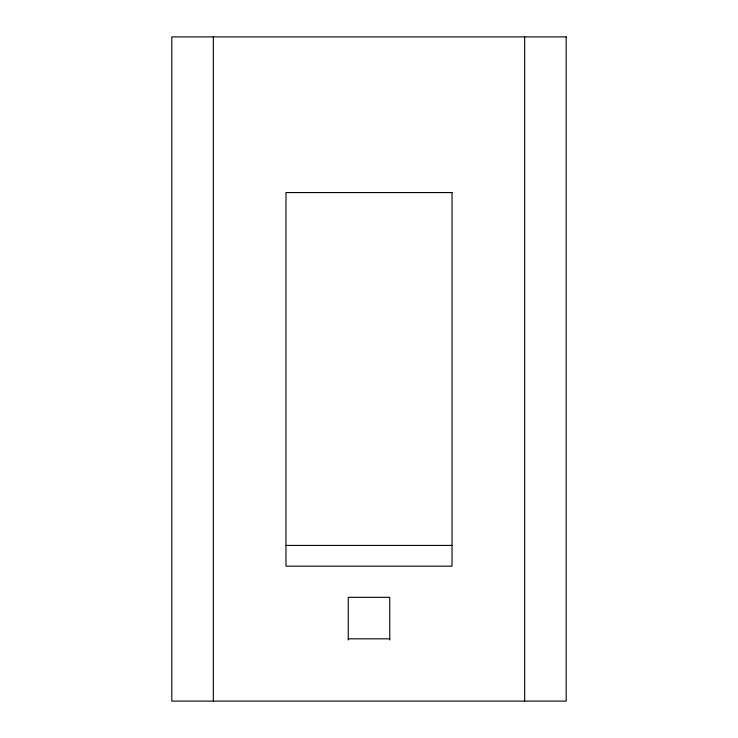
<?xml version="1.0" encoding="UTF-8"?>
<svg xmlns="http://www.w3.org/2000/svg" width="738" height="738" viewBox="0 0 738 738"><rect width="100%" height="100%" fill="white"/><g stroke="black" fill="none" stroke-linecap="round" stroke-linejoin="round"><path stroke-width="1.11" d="M285.975 545.428L452.025 545.428M348.244 638.831L389.756 638.831M524.672 36.9L524.672 701.1M389.756 639.984L389.756 597.319L348.244 597.319L348.244 639.984M213.328 36.9L213.328 701.1M566.184 36.9L171.816 36.9L171.816 701.1L566.184 701.1L566.184 36.9M452.025 192.572L285.975 192.572L285.975 566.184L452.025 566.184L452.025 192.572"/></g></svg>
